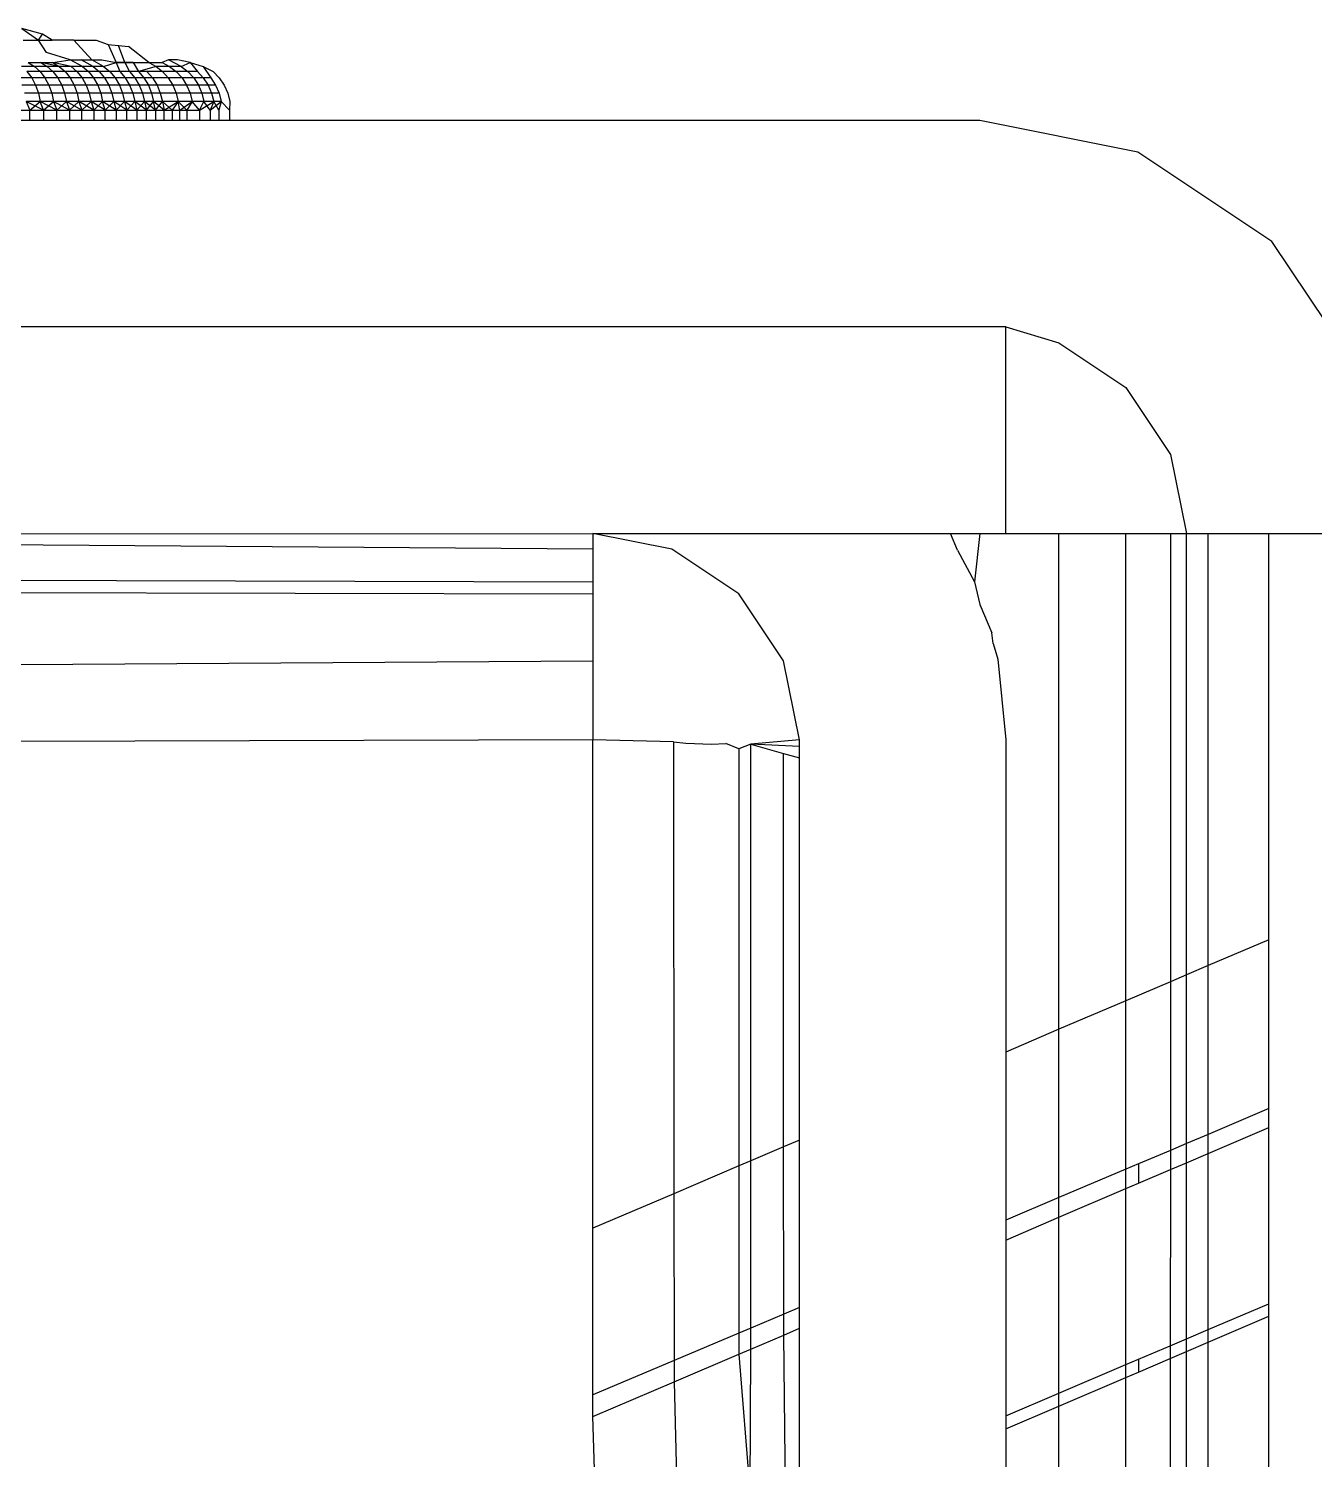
# Model space of a CAD drawing. Header units: inches. Extents: x 17 to 4615, y 5 to 3256.
# Drawn here: x 1645.45 to 1650.43, y 2592.96 to 2598.51 of the extents above; entities that cross this region are included whole.
import ezdxf

# ---------------------------------------------------------------- set-up
doc = ezdxf.new("R2010")
doc.units = ezdxf.units.IN
doc.header["$MEASUREMENT"] = 0

msp = doc.modelspace()

# ---------------------------------------------------------------- linework, layer by layer
for p, q in [((1645.4988, 2598.4869), (1645.4189, 2598.5091)), ((1645.4189, 2598.5091), (1645.4832, 2598.4639)), ((1645.4832, 2598.4639), (1645.4988, 2598.4869)), ((1645.5357, 2598.4639), (1645.4988, 2598.4869)), ((1645.4239, 2598.4639), (1645.4832, 2598.4639)), ((1645.4832, 2598.4639), (1645.5357, 2598.4639)), ((1645.5138, 2598.4161), (1645.4832, 2598.4639)), ((1645.6061, 2598.3878), (1645.5138, 2598.4161)), ((1645.6206, 2598.4639), (1645.5357, 2598.4639)), ((1645.6896, 2598.3878), (1645.6206, 2598.4639)), ((1645.6206, 2598.4639), (1645.7062, 2598.4639)), ((1645.7062, 2598.4639), (1645.7533, 2598.4472)), ((1645.7533, 2598.4472), (1645.7938, 2598.4432)), ((1645.7533, 2598.4472), (1645.7838, 2598.3778)), ((1645.7938, 2598.4432), (1645.8319, 2598.4395)), ((1645.8182, 2598.3778), (1645.7938, 2598.4432)), ((1645.9105, 2598.3778), (1645.8319, 2598.4395)), ((1645.4678, 2598.3624), (1645.4172, 2598.3624)), ((1645.4436, 2598.3778), (1645.4678, 2598.3624)), ((1645.4436, 2598.3778), (1645.4921, 2598.3778)), ((1645.4678, 2598.3624), (1645.4895, 2598.3422)), ((1645.5167, 2598.3624), (1645.4678, 2598.3624)), ((1645.4921, 2598.3778), (1645.5167, 2598.3624)), ((1645.4921, 2598.3778), (1645.539, 2598.3778)), ((1645.564, 2598.3624), (1645.4921, 2598.3778)), ((1645.5167, 2598.3624), (1645.5389, 2598.3422)), ((1645.564, 2598.3624), (1645.5167, 2598.3624)), ((1645.539, 2598.3778), (1645.6061, 2598.3878)), ((1645.539, 2598.3778), (1645.564, 2598.3624)), ((1645.6096, 2598.3624), (1645.539, 2598.3778)), ((1645.564, 2598.3624), (1645.5866, 2598.3422)), ((1645.6096, 2598.3624), (1645.564, 2598.3624)), ((1645.6061, 2598.3878), (1645.6488, 2598.3878)), ((1645.6534, 2598.3624), (1645.6061, 2598.3878)), ((1645.6096, 2598.3624), (1645.6325, 2598.3422)), ((1645.6534, 2598.3624), (1645.6096, 2598.3624)), ((1645.6488, 2598.3878), (1645.6896, 2598.3878)), ((1645.6955, 2598.3624), (1645.6488, 2598.3878)), ((1645.6534, 2598.3624), (1645.6767, 2598.3422)), ((1645.6955, 2598.3624), (1645.6534, 2598.3624)), ((1645.6896, 2598.3878), (1645.7284, 2598.3878)), ((1645.7358, 2598.3624), (1645.6896, 2598.3878)), ((1645.6955, 2598.3624), (1645.7191, 2598.3422)), ((1645.7358, 2598.3624), (1645.6955, 2598.3624)), ((1645.7284, 2598.3878), (1645.7838, 2598.3778)), ((1645.7358, 2598.3624), (1645.7838, 2598.3778)), ((1645.7358, 2598.3624), (1645.7597, 2598.3422)), ((1645.7838, 2598.3778), (1645.7985, 2598.3422)), ((1645.7838, 2598.3778), (1645.8182, 2598.3778)), ((1645.8509, 2598.3778), (1645.7838, 2598.3778)), ((1645.8182, 2598.3778), (1645.8355, 2598.3422)), ((1645.8182, 2598.3778), (1645.8509, 2598.3778)), ((1645.8509, 2598.3778), (1645.8706, 2598.3422)), ((1645.8509, 2598.3778), (1645.9105, 2598.3778)), ((1645.9389, 2598.3624), (1645.8706, 2598.3422)), ((1645.9105, 2598.3778), (1645.9389, 2598.3624)), ((1645.9105, 2598.3778), (1645.9625, 2598.3778)), ((1645.9389, 2598.3624), (1645.9644, 2598.3422)), ((1645.9913, 2598.3624), (1645.9389, 2598.3624)), ((1645.9876, 2598.3878), (1645.9625, 2598.3778)), ((1645.9625, 2598.3778), (1645.9913, 2598.3624)), ((1646.0359, 2598.3624), (1645.9876, 2598.3878)), ((1646.0223, 2598.3878), (1645.9876, 2598.3878)), ((1645.9913, 2598.3624), (1646.0173, 2598.3422)), ((1646.0359, 2598.3624), (1645.9913, 2598.3624)), ((1646.0713, 2598.3778), (1646.0223, 2598.3878)), ((1646.0359, 2598.3624), (1646.0713, 2598.3778)), ((1646.0359, 2598.3624), (1646.0622, 2598.3422)), ((1646.0713, 2598.3778), (1646.0991, 2598.3422)), ((1646.0713, 2598.3778), (1646.1215, 2598.3624)), ((1646.1215, 2598.3624), (1646.151, 2598.3178)), ((1646.1215, 2598.3624), (1646.1609, 2598.3422)), ((1645.4569, 2598.3178), (1645.4039, 2598.3178)), ((1645.4385, 2598.3422), (1645.4569, 2598.3178)), ((1645.4895, 2598.3422), (1645.4385, 2598.3422)), ((1645.4569, 2598.3178), (1645.4718, 2598.2897)), ((1645.5083, 2598.3178), (1645.4569, 2598.3178)), ((1645.4895, 2598.3422), (1645.5083, 2598.3178)), ((1645.5389, 2598.3422), (1645.4895, 2598.3422)), ((1645.5083, 2598.3178), (1645.5234, 2598.2897)), ((1645.558, 2598.3178), (1645.5083, 2598.3178)), ((1645.5389, 2598.3422), (1645.558, 2598.3178)), ((1645.5866, 2598.3422), (1645.5389, 2598.3422)), ((1645.558, 2598.3178), (1645.5734, 2598.2897)), ((1645.6059, 2598.3178), (1645.558, 2598.3178)), ((1645.5866, 2598.3422), (1645.6059, 2598.3178)), ((1645.6325, 2598.3422), (1645.5866, 2598.3422)), ((1645.6059, 2598.3178), (1645.6216, 2598.2897)), ((1645.6522, 2598.3178), (1645.6059, 2598.3178)), ((1645.6325, 2598.3422), (1645.6522, 2598.3178)), ((1645.6767, 2598.3422), (1645.6325, 2598.3422)), ((1645.6522, 2598.3178), (1645.6681, 2598.2897)), ((1645.6967, 2598.3178), (1645.6522, 2598.3178)), ((1645.6767, 2598.3422), (1645.6967, 2598.3178)), ((1645.7191, 2598.3422), (1645.6767, 2598.3422)), ((1645.6967, 2598.3178), (1645.7129, 2598.2897)), ((1645.7394, 2598.3178), (1645.6967, 2598.3178)), ((1645.7191, 2598.3422), (1645.7394, 2598.3178)), ((1645.7597, 2598.3422), (1645.7191, 2598.3422)), ((1645.7394, 2598.3178), (1645.7558, 2598.2897)), ((1645.7803, 2598.3178), (1645.7394, 2598.3178)), ((1645.7597, 2598.3422), (1645.7803, 2598.3178)), ((1645.7985, 2598.3422), (1645.7597, 2598.3422)), ((1645.7803, 2598.3178), (1645.7969, 2598.2897)), ((1645.8193, 2598.3178), (1645.7803, 2598.3178)), ((1645.7985, 2598.3422), (1645.8193, 2598.3178)), ((1645.8355, 2598.3422), (1645.7985, 2598.3422)), ((1645.8193, 2598.3178), (1645.8362, 2598.2897)), ((1645.8565, 2598.3178), (1645.8193, 2598.3178)), ((1645.8355, 2598.3422), (1645.8565, 2598.3178)), ((1645.8706, 2598.3422), (1645.8355, 2598.3422)), ((1645.8565, 2598.3178), (1645.8736, 2598.2897)), ((1645.8919, 2598.3178), (1645.8565, 2598.3178)), ((1645.8706, 2598.3422), (1645.8919, 2598.3178)), ((1645.9038, 2598.3422), (1645.8706, 2598.3422)), ((1645.8919, 2598.3178), (1645.9091, 2598.2897)), ((1645.9253, 2598.3178), (1645.8919, 2598.3178)), ((1645.9038, 2598.3422), (1645.9253, 2598.3178)), ((1645.9644, 2598.3422), (1645.9038, 2598.3422)), ((1645.9253, 2598.3178), (1645.9427, 2598.2897)), ((1645.9863, 2598.3178), (1645.9253, 2598.3178)), ((1645.9644, 2598.3422), (1645.9863, 2598.3178)), ((1646.0173, 2598.3422), (1645.9644, 2598.3422)), ((1645.9863, 2598.3178), (1646.0041, 2598.2897)), ((1646.0396, 2598.3178), (1645.9863, 2598.3178)), ((1646.0173, 2598.3422), (1646.0396, 2598.3178)), ((1646.0622, 2598.3422), (1646.0173, 2598.3422)), ((1646.0396, 2598.3178), (1646.0576, 2598.2897)), ((1646.0848, 2598.3178), (1646.0396, 2598.3178)), ((1646.0622, 2598.3422), (1646.0848, 2598.3178)), ((1646.0991, 2598.3422), (1646.0622, 2598.3422)), ((1646.0848, 2598.3178), (1646.1031, 2598.2897)), ((1646.122, 2598.3178), (1646.0848, 2598.3178)), ((1646.0991, 2598.3422), (1646.122, 2598.3178)), ((1646.122, 2598.3178), (1646.1405, 2598.2897)), ((1646.151, 2598.3178), (1646.122, 2598.3178)), ((1646.151, 2598.3178), (1646.1696, 2598.2897)), ((1646.1609, 2598.3422), (1646.1842, 2598.3178)), ((1646.1842, 2598.3178), (1646.203, 2598.2897)), ((1645.4718, 2598.2897), (1645.4185, 2598.2897)), ((1645.4827, 2598.2589), (1645.4292, 2598.2589)), ((1645.4718, 2598.2897), (1645.4827, 2598.2589)), ((1645.5234, 2598.2897), (1645.4718, 2598.2897)), ((1645.4827, 2598.2589), (1645.4894, 2598.2262)), ((1645.5346, 2598.2589), (1645.4827, 2598.2589)), ((1645.5234, 2598.2897), (1645.5346, 2598.2589)), ((1645.5734, 2598.2897), (1645.5234, 2598.2897)), ((1645.5346, 2598.2589), (1645.5414, 2598.2262)), ((1645.5847, 2598.2589), (1645.5346, 2598.2589)), ((1645.5734, 2598.2897), (1645.5847, 2598.2589)), ((1645.6216, 2598.2897), (1645.5734, 2598.2897)), ((1645.5847, 2598.2589), (1645.5917, 2598.2262)), ((1645.6332, 2598.2589), (1645.5847, 2598.2589)), ((1645.6216, 2598.2897), (1645.6332, 2598.2589)), ((1645.6681, 2598.2897), (1645.6216, 2598.2897)), ((1645.6332, 2598.2589), (1645.6402, 2598.2262)), ((1645.6799, 2598.2589), (1645.6332, 2598.2589)), ((1645.6681, 2598.2897), (1645.6799, 2598.2589)), ((1645.7129, 2598.2897), (1645.6681, 2598.2897)), ((1645.6799, 2598.2589), (1645.687, 2598.2262)), ((1645.7248, 2598.2589), (1645.6799, 2598.2589)), ((1645.7129, 2598.2897), (1645.7248, 2598.2589)), ((1645.7558, 2598.2897), (1645.7129, 2598.2897)), ((1645.7248, 2598.2589), (1645.732, 2598.2262)), ((1645.7679, 2598.2589), (1645.7248, 2598.2589)), ((1645.7558, 2598.2897), (1645.7679, 2598.2589)), ((1645.7969, 2598.2897), (1645.7558, 2598.2897)), ((1645.7679, 2598.2589), (1645.7753, 2598.2262)), ((1645.8092, 2598.2589), (1645.7679, 2598.2589)), ((1645.7969, 2598.2897), (1645.8092, 2598.2589)), ((1645.8362, 2598.2897), (1645.7969, 2598.2897)), ((1645.8092, 2598.2589), (1645.8167, 2598.2262)), ((1645.8486, 2598.2589), (1645.8092, 2598.2589)), ((1645.8362, 2598.2897), (1645.8486, 2598.2589)), ((1645.8736, 2598.2897), (1645.8362, 2598.2897)), ((1645.8486, 2598.2589), (1645.8562, 2598.2262)), ((1645.8861, 2598.2589), (1645.8486, 2598.2589)), ((1645.8736, 2598.2897), (1645.8861, 2598.2589)), ((1645.9091, 2598.2897), (1645.8736, 2598.2897)), ((1645.8861, 2598.2589), (1645.8938, 2598.2262)), ((1645.9218, 2598.2589), (1645.8861, 2598.2589)), ((1645.9091, 2598.2897), (1645.9218, 2598.2589)), ((1645.9427, 2598.2897), (1645.9091, 2598.2897)), ((1645.9218, 2598.2589), (1645.9296, 2598.2262)), ((1645.9555, 2598.2589), (1645.9218, 2598.2589)), ((1645.9427, 2598.2897), (1645.9555, 2598.2589)), ((1646.0041, 2598.2897), (1645.9427, 2598.2897)), ((1645.9555, 2598.2589), (1645.9634, 2598.2262)), ((1646.0172, 2598.2589), (1645.9555, 2598.2589)), ((1646.0041, 2598.2897), (1646.0172, 2598.2589)), ((1646.0576, 2598.2897), (1646.0041, 2598.2897)), ((1646.0172, 2598.2589), (1646.0252, 2598.2262)), ((1646.0709, 2598.2589), (1646.0172, 2598.2589)), ((1646.0576, 2598.2897), (1646.0709, 2598.2589)), ((1646.1031, 2598.2897), (1646.0576, 2598.2897)), ((1646.0709, 2598.2589), (1646.079, 2598.2262)), ((1646.1166, 2598.2589), (1646.0709, 2598.2589)), ((1646.1031, 2598.2897), (1646.1166, 2598.2589)), ((1646.1405, 2598.2897), (1646.1031, 2598.2897)), ((1646.1166, 2598.2589), (1646.1248, 2598.2262)), ((1646.1541, 2598.2589), (1646.1166, 2598.2589)), ((1646.1405, 2598.2897), (1646.1541, 2598.2589)), ((1646.1696, 2598.2897), (1646.1405, 2598.2897)), ((1646.1541, 2598.2589), (1646.1624, 2598.2262)), ((1646.1834, 2598.2589), (1646.1541, 2598.2589)), ((1646.1696, 2598.2897), (1646.1834, 2598.2589)), ((1646.1834, 2598.2589), (1646.1918, 2598.2262)), ((1646.203, 2598.2897), (1646.2169, 2598.2589)), ((1646.2169, 2598.2589), (1646.2254, 2598.2262)), ((1645.3952, 2598.1925), (1645.4498, 2598.1925)), ((1645.4894, 2598.2262), (1645.4358, 2598.2262)), ((1645.4358, 2598.2262), (1645.4498, 2598.1925)), ((1645.5027, 2598.1925), (1645.4358, 2598.2262)), ((1645.4498, 2598.1925), (1645.4894, 2598.2262)), ((1645.4498, 2598.1925), (1645.5027, 2598.1925)), ((1645.4498, 2598.1523), (1645.4498, 2598.1925)), ((1645.5414, 2598.2262), (1645.4894, 2598.2262)), ((1645.554, 2598.1925), (1645.4894, 2598.2262)), ((1645.5027, 2598.1925), (1645.4894, 2598.2262)), ((1645.5027, 2598.1925), (1645.5414, 2598.2262)), ((1645.5027, 2598.1925), (1645.5027, 2598.1523)), ((1645.5027, 2598.1925), (1645.554, 2598.1925)), ((1645.5917, 2598.2262), (1645.5414, 2598.2262)), ((1645.5414, 2598.2262), (1645.554, 2598.1925)), ((1645.6036, 2598.1925), (1645.5414, 2598.2262)), ((1645.554, 2598.1925), (1645.5917, 2598.2262)), ((1645.554, 2598.1523), (1645.554, 2598.1925)), ((1645.554, 2598.1925), (1645.6036, 2598.1925)), ((1645.6402, 2598.2262), (1645.5917, 2598.2262)), ((1645.5917, 2598.2262), (1645.6036, 2598.1925)), ((1645.6514, 2598.1925), (1645.5917, 2598.2262)), ((1645.6036, 2598.1925), (1645.6402, 2598.2262)), ((1645.6036, 2598.1925), (1645.6036, 2598.1523)), ((1645.6036, 2598.1925), (1645.6514, 2598.1925)), ((1645.687, 2598.2262), (1645.6402, 2598.2262)), ((1645.6402, 2598.2262), (1645.6514, 2598.1925)), ((1645.6976, 2598.1925), (1645.6402, 2598.2262)), ((1645.6514, 2598.1925), (1645.687, 2598.2262)), ((1645.6514, 2598.1523), (1645.6514, 2598.1925)), ((1645.6514, 2598.1925), (1645.6976, 2598.1925)), ((1645.732, 2598.2262), (1645.687, 2598.2262)), ((1645.687, 2598.2262), (1645.6976, 2598.1925)), ((1645.742, 2598.1925), (1645.687, 2598.2262)), ((1645.6976, 2598.1925), (1645.732, 2598.2262)), ((1645.6976, 2598.1925), (1645.6976, 2598.1523)), ((1645.6976, 2598.1925), (1645.742, 2598.1925)), ((1645.7753, 2598.2262), (1645.732, 2598.2262)), ((1645.7846, 2598.1925), (1645.732, 2598.2262)), ((1645.742, 2598.1925), (1645.732, 2598.2262)), ((1645.742, 2598.1925), (1645.7753, 2598.2262)), ((1645.742, 2598.1523), (1645.742, 2598.1925)), ((1645.742, 2598.1925), (1645.7846, 2598.1925)), ((1645.8167, 2598.2262), (1645.7753, 2598.2262)), ((1645.7753, 2598.2262), (1645.7846, 2598.1925)), ((1645.8254, 2598.1925), (1645.7753, 2598.2262)), ((1645.7846, 2598.1925), (1645.8167, 2598.2262)), ((1645.7846, 2598.1925), (1645.7846, 2598.1523)), ((1645.7846, 2598.1925), (1645.8254, 2598.1925)), ((1645.8562, 2598.2262), (1645.8167, 2598.2262)), ((1645.8167, 2598.2262), (1645.8254, 2598.1925)), ((1645.8644, 2598.1925), (1645.8167, 2598.2262)), ((1645.8254, 2598.1925), (1645.8562, 2598.2262)), ((1645.8254, 2598.1925), (1645.8644, 2598.1925)), ((1645.8254, 2598.1523), (1645.8254, 2598.1925)), ((1645.8938, 2598.2262), (1645.8562, 2598.2262)), ((1645.8562, 2598.2262), (1645.8644, 2598.1925)), ((1645.9015, 2598.1925), (1645.8562, 2598.2262)), ((1645.8644, 2598.1925), (1645.8938, 2598.2262)), ((1645.8644, 2598.1925), (1645.8644, 2598.1523)), ((1645.8644, 2598.1925), (1645.9015, 2598.1925)), ((1645.9296, 2598.2262), (1645.8938, 2598.2262)), ((1645.8938, 2598.2262), (1645.9015, 2598.1925)), ((1645.9367, 2598.1925), (1645.8938, 2598.2262)), ((1645.9015, 2598.1925), (1645.9296, 2598.2262)), ((1645.9015, 2598.1523), (1645.9015, 2598.1925)), ((1645.9015, 2598.1925), (1645.9367, 2598.1925)), ((1645.9634, 2598.2262), (1645.9296, 2598.2262)), ((1645.9701, 2598.1925), (1645.9296, 2598.2262)), ((1645.9367, 2598.1925), (1645.9296, 2598.2262)), ((1645.9367, 2598.1925), (1645.9634, 2598.2262)), ((1645.9367, 2598.1925), (1645.9367, 2598.1523)), ((1645.9367, 2598.1925), (1645.9701, 2598.1925)), ((1646.0252, 2598.2262), (1645.9634, 2598.2262)), ((1645.9634, 2598.2262), (1645.9701, 2598.1925)), ((1646.0015, 2598.1925), (1645.9634, 2598.2262)), ((1645.9701, 2598.1925), (1646.0252, 2598.2262)), ((1645.9701, 2598.1523), (1645.9701, 2598.1925)), ((1645.9701, 2598.1925), (1646.0015, 2598.1925)), ((1646.0252, 2598.2262), (1646.0015, 2598.1925)), ((1646.0015, 2598.1925), (1646.0015, 2598.1523)), ((1646.0015, 2598.1925), (1646.031, 2598.1925)), ((1646.079, 2598.2262), (1646.0252, 2598.2262)), ((1646.0585, 2598.1925), (1646.0252, 2598.2262)), ((1646.031, 2598.1925), (1646.0252, 2598.2262)), ((1646.031, 2598.1925), (1646.079, 2598.2262)), ((1646.031, 2598.1523), (1646.031, 2598.1925)), ((1646.031, 2598.1925), (1646.0585, 2598.1925)), ((1646.079, 2598.2262), (1646.0585, 2598.1925)), ((1646.0585, 2598.1925), (1646.0585, 2598.1523)), ((1646.0585, 2598.1925), (1646.1076, 2598.1925)), ((1646.1248, 2598.2262), (1646.079, 2598.2262)), ((1646.1076, 2598.1925), (1646.079, 2598.2262)), ((1646.1076, 2598.1925), (1646.1248, 2598.2262)), ((1646.1076, 2598.1925), (1646.1624, 2598.2262)), ((1646.1076, 2598.1925), (1646.1076, 2598.1523)), ((1646.1624, 2598.2262), (1646.1248, 2598.2262)), ((1646.1487, 2598.1925), (1646.1248, 2598.2262)), ((1646.1624, 2598.2262), (1646.1487, 2598.1925)), ((1646.1487, 2598.1925), (1646.1918, 2598.2262)), ((1646.1487, 2598.1925), (1646.1487, 2598.1523)), ((1646.1918, 2598.2262), (1646.1624, 2598.2262)), ((1646.1817, 2598.1925), (1646.1624, 2598.2262)), ((1646.1918, 2598.2262), (1646.1817, 2598.1925)), ((1646.1817, 2598.1925), (1646.1817, 2598.1523)), ((1646.2231, 2598.1925), (1646.1918, 2598.2262)), ((1646.2254, 2598.2262), (1646.2231, 2598.1925)), ((1646.2231, 2598.1925), (1646.2231, 2598.1523)), ((1645.4498, 2598.1523), (1645.3952, 2598.1523)), ((1645.5027, 2598.1523), (1645.4498, 2598.1523)), ((1645.554, 2598.1523), (1645.5027, 2598.1523)), ((1645.6036, 2598.1523), (1645.554, 2598.1523)), ((1645.6514, 2598.1523), (1645.6036, 2598.1523)), ((1645.6976, 2598.1523), (1645.6514, 2598.1523)), ((1645.742, 2598.1523), (1645.6976, 2598.1523)), ((1645.7846, 2598.1523), (1645.742, 2598.1523)), ((1645.8254, 2598.1523), (1645.7846, 2598.1523)), ((1645.8644, 2598.1523), (1645.8254, 2598.1523)), ((1645.9015, 2598.1523), (1645.8644, 2598.1523)), ((1645.9367, 2598.1523), (1645.8644, 2598.1523)), ((1645.9367, 2598.1523), (1645.9015, 2598.1523)), ((1645.9701, 2598.1523), (1645.9367, 2598.1523)), ((1646.0015, 2598.1523), (1645.9367, 2598.1523)), ((1646.0015, 2598.1523), (1645.9701, 2598.1523)), ((1646.031, 2598.1523), (1646.0015, 2598.1523)), ((1646.0585, 2598.1523), (1646.0015, 2598.1523)), ((1646.0585, 2598.1523), (1646.031, 2598.1523)), ((1646.1076, 2598.1523), (1646.0585, 2598.1523)), ((1646.1487, 2598.1523), (1646.1076, 2598.1523)), ((1646.1817, 2598.1523), (1646.1487, 2598.1523)), ((1646.2231, 2598.1523), (1646.1817, 2598.1523)), ((1649.1324, 2598.1523), (1646.2231, 2598.1523)), ((1649.7447, 2598.0305), (1649.1324, 2598.1523)), ((1650.2638, 2597.6837), (1649.7447, 2598.0305)), ((1650.6106, 2597.1646), (1650.2638, 2597.6837)), ((1649.2324, 2597.3523), (1635.7324, 2597.3524)), ((1649.2324, 2596.5523), (1649.2324, 2597.3523)), ((1649.2324, 2597.3523), (1649.4386, 2597.2914)), ((1649.4386, 2597.2914), (1649.6981, 2597.118)), ((1649.6981, 2597.118), (1649.8715, 2596.8585)), ((1649.8715, 2596.8585), (1649.9324, 2596.5523)), ((1645.1702, 2596.5505), (1647.6324, 2596.5523)), ((1647.6324, 2596.5523), (1647.6324, 2596.4914)), ((1647.6324, 2596.5523), (1649.0181, 2596.5523)), ((1647.9383, 2596.4907), (1647.6324, 2596.5523)), ((1649.0448, 2596.4877), (1649.0181, 2596.5523)), ((1649.0181, 2596.5523), (1649.1324, 2596.5523)), ((1649.1324, 2596.5523), (1649.1106, 2596.3646)), ((1649.1324, 2596.5523), (1649.2324, 2596.5523)), ((1649.2324, 2596.5523), (1649.4386, 2596.5523)), ((1649.4386, 2596.5523), (1649.6981, 2596.5523)), ((1649.4386, 2594.6294), (1649.4386, 2596.5523)), ((1649.6981, 2596.5523), (1649.8715, 2596.5523)), ((1649.6982, 2594.7403), (1649.6981, 2596.5523)), ((1649.8715, 2596.5523), (1649.8708, 2594.814)), ((1649.8715, 2596.5523), (1649.9324, 2596.5523)), ((1649.9324, 2596.5523), (1650.0166, 2596.5523)), ((1649.9324, 2594.8403), (1649.9324, 2596.5523)), ((1650.0166, 2596.5523), (1650.2525, 2596.5523)), ((1650.0166, 2594.8763), (1650.0166, 2596.5523)), ((1650.2525, 2596.5523), (1650.5933, 2596.5523)), ((1650.2525, 2594.977), (1650.2525, 2596.5523)), ((1647.6324, 2596.4914), (1645.2033, 2596.508)), ((1647.6324, 2596.4914), (1647.6324, 2596.3646)), ((1648.1981, 2596.318), (1647.9383, 2596.4907)), ((1649.0448, 2596.4877), (1649.1106, 2596.3646)), ((1645.2893, 2596.3713), (1647.6324, 2596.3646)), ((1647.6324, 2596.3646), (1647.6324, 2596.318)), ((1649.1106, 2596.3646), (1649.1324, 2596.2763)), ((1645.3135, 2596.3232), (1647.6324, 2596.318)), ((1647.6324, 2596.318), (1647.6324, 2596.0585)), ((1648.3708, 2596.0582), (1648.1981, 2596.318)), ((1649.1324, 2596.2763), (1649.1779, 2596.1664)), ((1649.1834, 2596.1247), (1649.1779, 2596.1664)), ((1649.1834, 2596.1247), (1649.2017, 2596.0645)), ((1645.4148, 2596.0441), (1647.6324, 2596.0585)), ((1647.6324, 2596.0585), (1647.6324, 2595.7523)), ((1648.4324, 2595.7523), (1648.3708, 2596.0582)), ((1649.2017, 2596.0645), (1649.2324, 2595.7523)), ((1647.6324, 2595.7523), (1645.4132, 2595.7447)), ((1647.9446, 2595.7435), (1647.6324, 2595.7523)), ((1647.6324, 2593.858), (1647.6324, 2595.7523)), ((1648.4324, 2595.7523), (1648.2447, 2595.7347)), ((1648.4324, 2595.7257), (1648.4324, 2595.7523)), ((1649.2324, 2595.7523), (1649.2324, 2594.5414)), ((1647.9446, 2595.7435), (1647.9924, 2595.7385)), ((1647.9446, 2595.7435), (1647.9461, 2593.992)), ((1647.9924, 2595.7385), (1648.0916, 2595.7347)), ((1648.0916, 2595.7347), (1648.147, 2595.7375)), ((1648.1981, 2595.717), (1648.147, 2595.7375)), ((1648.2447, 2595.7347), (1648.1981, 2595.717)), ((1648.1981, 2595.717), (1648.1981, 2594.0996)), ((1648.4324, 2595.7257), (1648.2447, 2595.7347)), ((1648.2447, 2595.7347), (1648.3708, 2595.6993)), ((1648.2447, 2594.1195), (1648.2447, 2595.7347)), ((1648.3708, 2595.6993), (1648.4324, 2595.6816)), ((1648.3713, 2594.1736), (1648.3708, 2595.6993)), ((1648.4324, 2595.6816), (1648.4324, 2595.7257)), ((1648.4324, 2594.1997), (1648.4324, 2595.6816)), ((1650.2525, 2594.977), (1650.0166, 2594.8763)), ((1650.2525, 2594.322), (1650.2525, 2594.977)), ((1650.0166, 2594.8763), (1649.9324, 2594.8403)), ((1650.0166, 2594.2221), (1650.0166, 2594.8763)), ((1649.8708, 2594.814), (1649.6982, 2594.7403)), ((1649.8708, 2594.814), (1649.8705, 2594.1602)), ((1649.9324, 2594.8403), (1649.8708, 2594.814)), ((1649.9324, 2594.1864), (1649.9324, 2594.8403)), ((1649.6982, 2594.7403), (1649.4386, 2594.6294)), ((1649.6983, 2594.0872), (1649.6982, 2594.7403)), ((1649.4386, 2594.6294), (1649.2324, 2594.5414)), ((1649.4386, 2593.9771), (1649.4386, 2594.6294)), ((1649.2324, 2594.5414), (1649.2324, 2593.8898)), ((1650.2525, 2594.322), (1650.0166, 2594.2221)), ((1650.2525, 2594.2489), (1650.2525, 2594.322)), ((1650.0166, 2594.148), (1650.2525, 2594.2489)), ((1650.2525, 2593.5658), (1650.2525, 2594.2489)), ((1648.4324, 2594.1997), (1648.3713, 2594.1736)), ((1648.4324, 2593.5508), (1648.4324, 2594.1997)), ((1650.0166, 2594.2221), (1649.9324, 2594.1864)), ((1650.0166, 2594.148), (1650.0166, 2594.2221)), ((1648.3713, 2594.1736), (1648.2447, 2594.1195)), ((1648.3716, 2593.525), (1648.3713, 2594.1736)), ((1649.8705, 2594.1602), (1649.7466, 2594.1077)), ((1649.9324, 2594.1864), (1649.8705, 2594.1602)), ((1649.8705, 2594.1602), (1649.8705, 2594.0855)), ((1649.9324, 2594.112), (1649.9324, 2594.1864)), ((1649.9324, 2594.112), (1650.0166, 2594.148)), ((1650.0166, 2593.4653), (1650.0166, 2594.148)), ((1648.1981, 2594.0996), (1647.9461, 2593.992)), ((1648.2447, 2594.1195), (1648.1981, 2594.0996)), ((1648.1981, 2594.0996), (1648.1981, 2593.4515)), ((1648.2447, 2593.4712), (1648.2447, 2594.1195)), ((1649.6983, 2594.0872), (1649.4386, 2593.9771)), ((1649.7466, 2594.1077), (1649.6983, 2594.0872)), ((1649.6983, 2594.0118), (1649.6983, 2594.0872)), ((1649.7466, 2594.1077), (1649.7467, 2594.0325)), ((1649.7467, 2594.0325), (1649.8705, 2594.0855)), ((1649.8705, 2594.0855), (1649.8702, 2593.4029)), ((1649.8705, 2594.0855), (1649.9324, 2594.112)), ((1649.9324, 2593.4294), (1649.9324, 2594.112)), ((1649.6983, 2594.0118), (1649.7467, 2594.0325)), ((1647.9461, 2593.992), (1647.6324, 2593.858)), ((1647.9461, 2593.992), (1647.9466, 2593.3449)), ((1649.4386, 2593.9771), (1649.2324, 2593.8898)), ((1649.4386, 2593.9007), (1649.6983, 2594.0118)), ((1649.4386, 2593.9007), (1649.4386, 2593.9771)), ((1649.6983, 2593.3296), (1649.6983, 2594.0118)), ((1649.2324, 2593.8125), (1649.4386, 2593.9007)), ((1649.2324, 2593.8898), (1649.2324, 2593.8125)), ((1649.4386, 2593.2189), (1649.4386, 2593.9007)), ((1647.6324, 2593.2118), (1647.6324, 2593.858)), ((1649.2324, 2593.8125), (1649.2324, 2593.1311)), ((1648.4324, 2593.5508), (1648.3716, 2593.525)), ((1648.4324, 2593.4703), (1648.4324, 2593.5508)), ((1650.0166, 2593.4653), (1650.2525, 2593.5658)), ((1650.2525, 2593.5174), (1650.2525, 2593.5658)), ((1648.3716, 2593.525), (1648.2447, 2593.4712)), ((1648.3716, 2593.4442), (1648.3716, 2593.525)), ((1650.0166, 2593.4163), (1650.2525, 2593.5174)), ((1650.2525, 2592.836), (1650.2525, 2593.5174)), ((1648.1981, 2593.4515), (1647.9466, 2593.3449)), ((1648.2447, 2593.4712), (1648.1981, 2593.4515)), ((1648.1981, 2593.4515), (1648.1981, 2593.37)), ((1648.2447, 2593.39), (1648.2447, 2593.4712)), ((1648.2447, 2593.39), (1648.3716, 2593.4442)), ((1648.3716, 2593.4442), (1648.4324, 2593.4703)), ((1648.379, 2592.837), (1648.3716, 2593.4442)), ((1648.4324, 2592.8441), (1648.4324, 2593.4703)), ((1649.8702, 2593.4029), (1649.9324, 2593.4294)), ((1649.9324, 2593.4294), (1650.0166, 2593.4653)), ((1649.9324, 2593.3802), (1649.9324, 2593.4294)), ((1649.9324, 2593.3802), (1650.0166, 2593.4163)), ((1650.0166, 2593.4163), (1650.0166, 2593.4653)), ((1650.0166, 2592.7312), (1650.0166, 2593.4163)), ((1647.9467, 2593.2624), (1648.1981, 2593.37)), ((1648.1981, 2593.37), (1648.2447, 2593.39)), ((1648.1981, 2593.37), (1648.2411, 2592.8344)), ((1648.2411, 2592.8344), (1648.2447, 2593.39)), ((1649.7472, 2593.3505), (1649.8702, 2593.4029)), ((1649.8702, 2593.4029), (1649.8702, 2593.3535)), ((1649.8702, 2593.3535), (1649.9324, 2593.3802)), ((1649.9324, 2592.6938), (1649.9324, 2593.3802)), ((1647.9466, 2593.3449), (1647.6324, 2593.2118)), ((1647.9466, 2593.3449), (1647.9467, 2593.2624)), ((1649.4386, 2593.2189), (1649.6983, 2593.3296)), ((1649.6983, 2593.3296), (1649.7472, 2593.3505)), ((1649.6983, 2593.2799), (1649.6983, 2593.3296)), ((1649.7472, 2593.3008), (1649.8702, 2593.3535)), ((1649.7472, 2593.3505), (1649.7472, 2593.3008)), ((1649.8702, 2593.3535), (1649.8699, 2592.666)), ((1647.6324, 2593.128), (1647.9467, 2593.2624)), ((1647.9467, 2593.2624), (1647.96, 2592.7318)), ((1649.4386, 2593.1685), (1649.6983, 2593.2799)), ((1649.6983, 2593.2799), (1649.7472, 2593.3008)), ((1649.6984, 2592.5899), (1649.6983, 2593.2799)), ((1647.6324, 2593.128), (1647.6324, 2593.2118)), ((1649.2324, 2593.1311), (1649.4386, 2593.2189)), ((1649.4386, 2593.1685), (1649.4386, 2593.2189)), ((1649.2324, 2593.0802), (1649.4386, 2593.1685)), ((1649.4386, 2592.4745), (1649.4386, 2593.1685)), ((1647.6515, 2592.5166), (1647.6324, 2593.128)), ((1649.2324, 2593.1311), (1649.2324, 2593.0802)), ((1649.2324, 2593.0802), (1649.2324, 2592.5056))]:
    msp.add_line(p, q)

doc.saveas('drawing.dxf')
